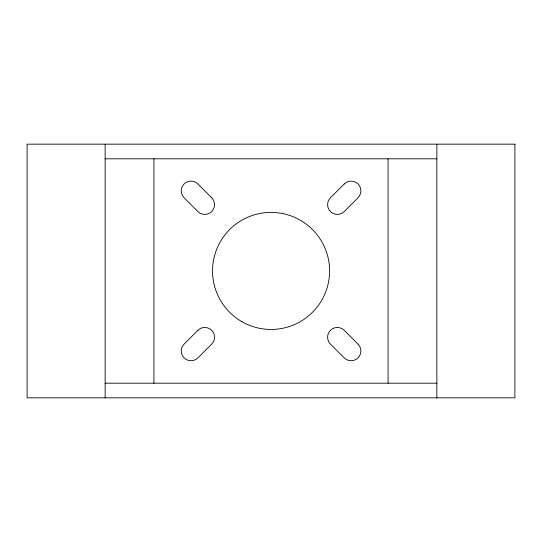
<?xml version="1.0" encoding="UTF-8"?>
<svg xmlns="http://www.w3.org/2000/svg" width="542" height="542" viewBox="0 0 542 542"><rect width="100%" height="100%" fill="white"/><g stroke="black" fill="none" stroke-linecap="round" stroke-linejoin="round"><path stroke-width="0.81" d="M105.148 158.806L436.852 158.806M105.148 383.194L436.852 383.194M436.852 144.172L436.852 397.828M388.072 158.806L388.072 383.194M153.928 158.806L153.928 383.194M105.148 144.172L105.148 397.828M197.898 330.302L184.104 344.102A9.756 9.756 0 0 0 184.104 357.896A9.756 9.756 0 0 0 197.898 357.896L211.698 344.102A9.756 9.756 0 0 0 211.698 330.302A9.756 9.756 0 0 0 197.898 330.302M344.238 183.962L330.444 197.762A9.756 9.756 0 0 0 330.444 211.556A9.756 9.756 0 0 0 344.238 211.556L358.038 197.762A9.756 9.756 0 0 0 358.038 183.962A9.756 9.756 0 0 0 344.238 183.962M514.9 144.172L27.1 144.172L27.1 397.828L514.9 397.828L514.9 144.172M211.698 197.762L197.898 183.962A9.756 9.756 0 0 0 184.104 183.962A9.756 9.756 0 0 0 184.104 197.762L197.898 211.556A9.756 9.756 0 0 0 211.698 211.556A9.756 9.756 0 0 0 211.698 197.762M358.038 344.102L344.238 330.302A9.756 9.756 0 0 0 330.444 330.302A9.756 9.756 0 0 0 330.444 344.102L344.238 357.896A9.756 9.756 0 0 0 358.038 357.896A9.756 9.756 0 0 0 358.038 344.102M241.8 321.623A58.536 58.536 0 0 0 329.604 270.932A58.536 58.536 0 0 0 241.8 220.235A58.536 58.536 0 0 0 241.8 321.623"/></g></svg>
